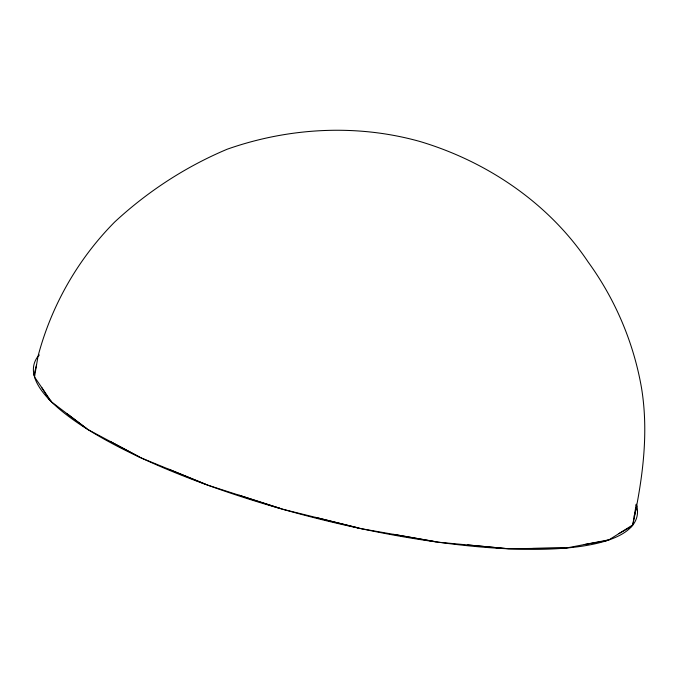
<?xml version="1.0" encoding="UTF-8"?>
<svg xmlns="http://www.w3.org/2000/svg" width="679" height="679" viewBox="0 0 679 679"><rect width="100%" height="100%" fill="white"/><g stroke="black" fill="none" stroke-linecap="round" stroke-linejoin="round"><path stroke-width="1.02" d="M37.999 356.322L34.527 376.964L51.562 401.943L87.939 429.561L141.173 457.926L207.647 485.112L282.82 509.275L361.576 528.754L438.549 542.224L508.495 548.768L566.642 547.953L609.021 539.813L632.76 524.918C642.453 479.985 649.022 433.813 641.528 387.989C633.634 342.572 615.25 299.329 588.175 262.043C549.005 203.403 487.335 161.653 420.157 141.555C357.061 123.773 288.914 127.491 227.253 149.193C185.842 166.576 147.606 191.478 114.683 222.008C77.856 259.149 51.324 305.762 37.999 356.322A310.923 79.952 14.2 0 0 322.16 519.724A310.923 79.952 14.2 0 0 636.376 504.31M632.76 524.918L636.231 504.276M36.556 364.912L33.95 375.02L34.663 376.166M38.915 355.745L39.161 354.811M631.843 525.495L631.597 526.437L618.9 533.618M634.203 516.329L636.809 506.22L636.096 505.074M607.382 540.128L606.203 540.798L584.271 544.566M564.385 547.978L532.684 548.428M505.787 548.522L467.653 544.948M435.57 541.698L393.608 534.356M358.529 527.999L315.591 517.381M279.909 508.333L238.923 495.169M205.075 484.059L168.833 469.24M139.11 456.831L110.083 441.358M86.53 428.491L66.695 413.435M50.9 400.975L49.278 399.702L41.614 387.361"/></g></svg>
